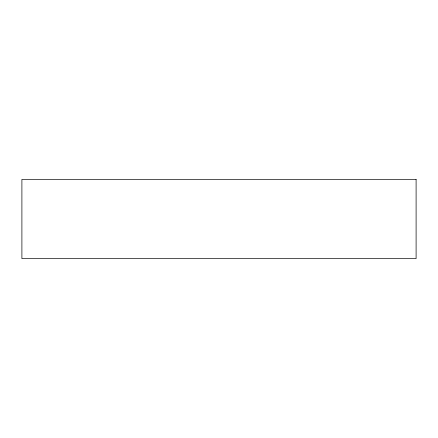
<?xml version="1.0" encoding="UTF-8"?>
<svg xmlns="http://www.w3.org/2000/svg" width="438" height="438" viewBox="0 0 438 438"><rect width="100%" height="100%" fill="white"/><g stroke="black" fill="none" stroke-linecap="round" stroke-linejoin="round"><path stroke-width="0.66" d="M416.1 179.383L21.9 179.383L21.9 258.617L416.1 258.617L416.1 179.383"/></g></svg>
